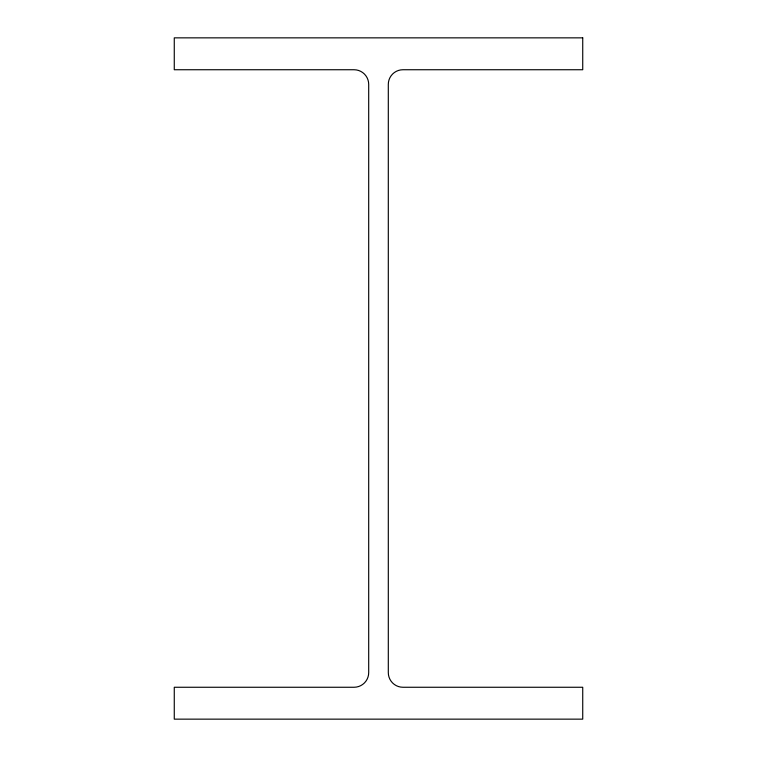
<?xml version="1.0" encoding="UTF-8"?>
<svg xmlns="http://www.w3.org/2000/svg" width="757" height="757" viewBox="0 0 757 757"><rect width="100%" height="100%" fill="white"/><g stroke="black" fill="none" stroke-linecap="round" stroke-linejoin="round"><path stroke-width="1.14" d="M582.729 37.85L174.271 37.85L174.271 69.739L354.039 69.739A14.657 14.657 0 0 1 368.697 84.396L368.697 672.604A14.657 14.657 0 0 1 354.039 687.261L174.271 687.261L174.271 719.15L582.729 719.15L582.729 687.261L402.961 687.261A14.657 14.657 0 0 1 388.303 672.604L388.303 84.396A14.657 14.657 0 0 1 402.961 69.739L582.729 69.739L582.729 37.85"/></g></svg>
